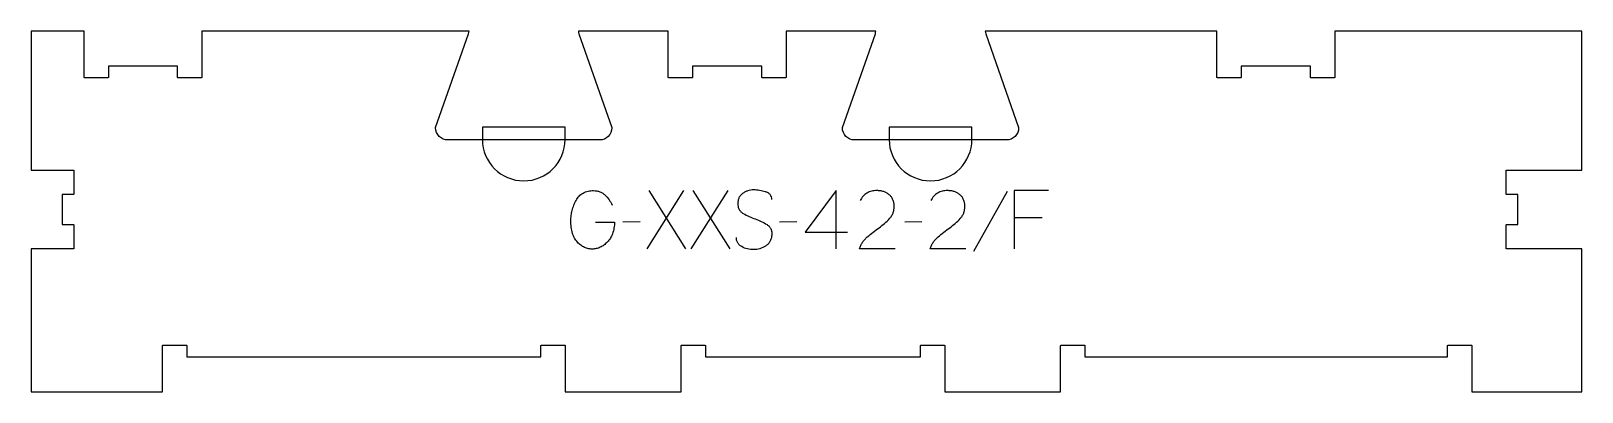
# Model space of a CAD drawing. Extents: x 0 to 796, y 0 to 186.
import ezdxf

# ---------------------------------------------------------------- set-up
doc = ezdxf.new("R2010")
doc.units = 0
for name, color, linetype in [('1_ANYTOOL_1MMDEEP_LABELS_S', 2, 'CONTINUOUS'), ('4_ANYTOOL_CUTTHROUGH_OUTSI', 5, 'CONTINUOUS'), ('5_ANYTOOL_HALF_MILL_9MM_IN', 3, 'CONTINUOUS')]:
    doc.layers.add(name, color=color, linetype=linetype)

msp = doc.modelspace()

# ---------------------------------------------------------------- linework, layer by layer
at = {"layer": '1_ANYTOOL_1MMDEEP_LABELS_S'}
for p, q in [((335.081656, 103.48572), (316.181656, 73.48572)), ((336.324513, 73.48572), (317.381656, 103.48572)), ((357.795942, 103.48572), (338.895942, 73.48572)), ((359.038799, 73.48572), (340.095942, 103.48572)), ((501.238799, 103.014291), (484.053085, 72.242863)), ((519.324513, 89.514291), (504.838799, 89.514291)), ((312.753085, 87.371434), (303.96737, 87.28572)), ((393.238799, 87.371434), (384.453085, 87.28572)), ((397.524513, 82.142863), (419.295942, 82.142863)), ((457.438799, 87.371434), (448.653085, 87.28572))]:
    msp.add_line(p, q, dxfattribs=at)
for points in [[(380.424513, 98.900005, 0.071867), (380.2314, 100.236612, 0.100684), (379.60487, 101.417863, 0.047558), (379.130317, 101.894313, 0.038563), (378.580317, 102.283041, 0.037928), (377.883129, 102.630509, 0.026634), (377.145942, 102.88572, 0.028461), (374.122608, 103.571702, 0.041577), (371.038799, 103.828577, 0.036938), (369.536439, 103.717437, 0.041531), (368.070942, 103.37322, 0.041583), (366.693565, 102.796011, 0.038125), (365.424513, 102.007148, 0.057611), (364.354361, 101.015244, 0.065808), (363.560227, 99.794648, 0.06469), (363.082731, 98.335094, 0.046778), (362.938799, 96.800005, 0.052235), (363.101155, 95.250163, 0.075448), (363.645942, 93.800005, 0.076671), (364.562034, 92.626953, 0.061023), (365.76737, 91.742863, 0.021951), (368.796224, 90.215517, 0.018213), (371.938799, 88.93572, -0.02405), (375.040283, 87.630258, -0.02981), (377.981656, 86.000005, -0.068439), (379.122958, 85.034075, -0.079282), (379.931656, 83.782148, -0.076308), (380.356656, 82.203466, -0.047772), (380.381656, 80.557148, -0.046243), (380.088421, 78.876189, -0.06359), (379.438799, 77.305363, -0.064671), (378.465975, 76.021174, -0.057073), (377.210227, 75.007148, -0.067522), (374.241919, 73.644238, -0.070793), (371.01737, 73.142863, -0.064027), (367.878355, 73.505378, -0.070447), (364.953085, 74.68572, -0.054374), (363.794667, 75.535353, -0.074742), (362.895942, 76.646434, -0.075199), (362.372934, 77.952812, -0.057737), (362.210227, 79.357148)], [(289.86737, 87.28572), (299.638799, 87.242863, -0.031732), (299.370688, 84.235461, -0.048764), (298.626299, 81.317863, -0.050291), (297.516586, 79.007355, -0.060119), (295.931656, 77.000005, -0.036578), (294.199636, 75.513589, -0.050793), (292.240585, 74.353577, -0.051881), (290.287567, 73.685832, -0.053919), (288.238799, 73.442863, -0.055881), (286.203651, 73.649807, -0.055271), (284.263799, 74.300005, -0.05403), (282.337823, 75.459199, -0.038531), (280.653085, 76.957148, -0.067281), (279.105371, 79.068162, -0.049165), (278.081656, 81.489291, -0.047412), (277.408729, 84.69321, -0.028075), (277.224513, 87.971434, -0.03109), (277.39204, 90.663014, -0.031496), (277.894156, 93.312505, -0.031425), (278.745029, 95.94075, -0.02824), (279.903085, 98.450005, -0.064555), (281.431888, 100.60153, -0.078906), (283.497727, 102.226791, -0.076878), (286.121329, 103.201341, -0.050594), (288.924513, 103.48572, -0.039946), (290.584074, 103.352923, -0.052714), (292.187013, 102.917863, -0.053511), (293.57021, 102.202528, -0.05153), (294.774513, 101.214291, -0.040443), (296.814737, 98.79115, -0.04035), (298.438799, 96.071434)], [(443.724513, 73.528577), (425.424513, 73.571434, -0.034491), (426.087291, 75.318766, -0.037732), (426.994156, 76.951791, -0.037744), (428.13345, 78.426427, -0.03482), (429.474513, 79.721434, -0.00859), (432.433738, 82.120017, -0.008791), (435.474513, 84.414291, 0.020588), (438.293802, 86.647734, 0.025206), (440.895942, 89.128577, 0.046908), (441.916537, 90.429819, 0.051091), (442.663799, 91.903577, 0.050722), (443.112532, 93.551751, 0.041139), (443.253085, 95.257148, 0.039396), (443.11044, 97.064734, 0.058519), (442.620942, 98.803577, 0.060358), (441.830384, 100.210693, 0.061397), (440.724513, 101.38572, 0.048006), (439.368556, 102.307679, 0.045901), (437.863799, 102.96072, 0.045216), (436.123738, 103.363279, 0.034258), (434.338799, 103.48572, 0.055622), (431.704228, 103.191733, 0.079896), (429.260227, 102.21072, 0.080617), (427.29084, 100.54502, 0.060287), (425.853085, 98.38572)], [(480.024513, 73.528577), (461.724513, 73.571434, -0.034491), (462.387291, 75.318766, -0.037732), (463.294156, 76.951791, -0.037744), (464.43345, 78.426427, -0.03482), (465.774513, 79.721434, -0.00859), (468.733738, 82.120017, -0.008791), (471.774513, 84.414291, 0.020588), (474.593802, 86.647734, 0.025206), (477.195942, 89.128577, 0.046908), (478.216537, 90.429819, 0.051091), (478.963799, 91.903577, 0.050722), (479.412532, 93.551751, 0.041139), (479.553085, 95.257148, 0.039396), (479.41044, 97.064734, 0.058519), (478.920942, 98.803577, 0.060358), (478.130384, 100.210693, 0.061397), (477.024513, 101.38572, 0.048006), (475.668556, 102.307679, 0.045901), (474.163799, 102.96072, 0.045216), (472.423738, 103.363279, 0.034258), (470.638799, 103.48572, 0.055622), (468.004228, 103.191733, 0.079896), (465.560227, 102.21072, 0.080617), (463.59084, 100.54502, 0.060287), (462.153085, 98.38572)]]:
    msp.add_lwpolyline(points, format="xyb", dxfattribs=at)
for points in [[(413.510227, 73.48572), (413.553085, 103.528577), (397.524513, 82.142863)], [(522.495942, 103.48572), (504.838799, 103.48572), (504.838799, 73.48572)]]:
    msp.add_lwpolyline(points, dxfattribs=at)
at = {"layer": '4_ANYTOOL_CUTTHROUGH_OUTSI'}
msp.add_lwpolyline([(507.183328, 135.75, -0.414214), (500.933328, 129.5), (422.933328, 129.5, -0.414214), (416.683328, 135.75, -0.084368), (416.697364, 135.832588), (433.596476, 184.116195, 0.0608), (433.827807, 185.5), (387.730328, 185.5), (387.730328, 161.750002, -0.414214), (387.480328, 161.500002), (375.480328, 161.500002, -0.414214), (375.230328, 161.750002), (375.230328, 167.500002), (339.730328, 167.500002), (339.730328, 161.750002, -0.414214), (339.480328, 161.500002), (327.480328, 161.500002, -0.414214), (327.230328, 161.750002), (327.230328, 185.500001), (281.132849, 185.5, 0.06141), (281.367759, 184.10513), (298.263293, 135.832588, -0.084368), (298.277328, 135.75, -0.414214), (292.027328, 129.5), (214.027328, 129.5, -0.414214), (207.777328, 135.75, -0.084368), (207.791364, 135.832588), (224.690476, 184.116195, 0.0608), (224.921807, 185.5), (87.730328, 185.499999), (87.730328, 161.749998, -0.414214), (87.480328, 161.499998), (75.480328, 161.499998, -0.414214), (75.230328, 161.749998), (75.230328, 167.499998), (39.730328, 167.499998), (39.730328, 161.749998, -0.414214), (39.480328, 161.499998), (27.480328, 161.499998, -0.414214), (27.230328, 161.749998), (27.230328, 185.499999), (0, 185.5), (0, 114.000489), (21.79635, 114.00002, -0.41436), (22.046344, 113.749889), (22.040079, 101.74987, -0.414061), (21.790079, 101.5), (16.046344, 101.5), (16.046344, 86), (21.790079, 86, -0.414061), (22.040079, 85.750131), (22.046344, 73.750111, -0.414373), (21.796339, 73.49998), (0, 73.50045), (0, 0), (67.508, 0), (67.508, 23.75, -0.414214), (67.758, 24), (79.758, 24, -0.414214), (80.008, 23.75), (80.008, 18), (261.837606, 18), (261.837606, 23.75, -0.414214), (262.087606, 24), (274.087606, 24, -0.414214), (274.337606, 23.75), (274.337606, 0), (333.837606, 0), (333.837606, 23.75, -0.414214), (334.087606, 24), (346.087606, 24, -0.414214), (346.337606, 23.75), (346.337606, 18), (456.743606, 18), (456.743606, 23.75, -0.414214), (456.993606, 24), (468.993606, 24, -0.414214), (469.243606, 23.75), (469.243606, 0), (528.743606, 0), (528.743606, 23.75, -0.414214), (528.993606, 24), (540.993606, 24, -0.414214), (541.243606, 23.75), (541.243606, 18), (727.471638, 18), (727.471638, 23.75, -0.414214), (727.721638, 24), (739.721638, 24, -0.414214), (739.971638, 23.75), (739.971638, 0), (796.471624, 0), (796.47017, 73.49998), (757.7139, 73.49998, -0.414366), (757.4639, 73.750111), (757.470165, 85.750131, -0.414061), (757.720165, 86), (763.4639, 86), (763.4639, 101.5), (757.720165, 101.5, -0.414061), (757.470165, 101.74987), (757.4639, 113.749889, -0.414366), (757.7139, 114.00002), (796.470165, 114.00002), (796.470165, 185.5), (669.501747, 185.5), (669.501747, 161.750002, -0.414214), (669.251747, 161.500002), (657.251747, 161.500002, -0.414214), (657.001747, 161.750002), (657.001747, 167.500002), (621.501747, 167.500002), (621.501747, 161.750002, -0.414214), (621.251747, 161.500002), (609.251747, 161.500002, -0.414214), (609.001747, 161.750002), (609.001747, 185.500001), (490.038849, 185.5, 0.06141), (490.273759, 184.10513), (507.169293, 135.832588, -0.084368)], format="xyb", close=True, dxfattribs=at)
at = {"layer": '5_ANYTOOL_HALF_MILL_9MM_IN'}
for points in [[(231.777326, 129.75, 1), (274.277326, 129.75), (274.277326, 136), (231.777326, 136)], [(440.683326, 129.75, 1), (483.183326, 129.75), (483.183326, 136), (440.683326, 136)]]:
    msp.add_lwpolyline(points, format="xyb", close=True, dxfattribs=at)

doc.saveas('drawing.dxf')
